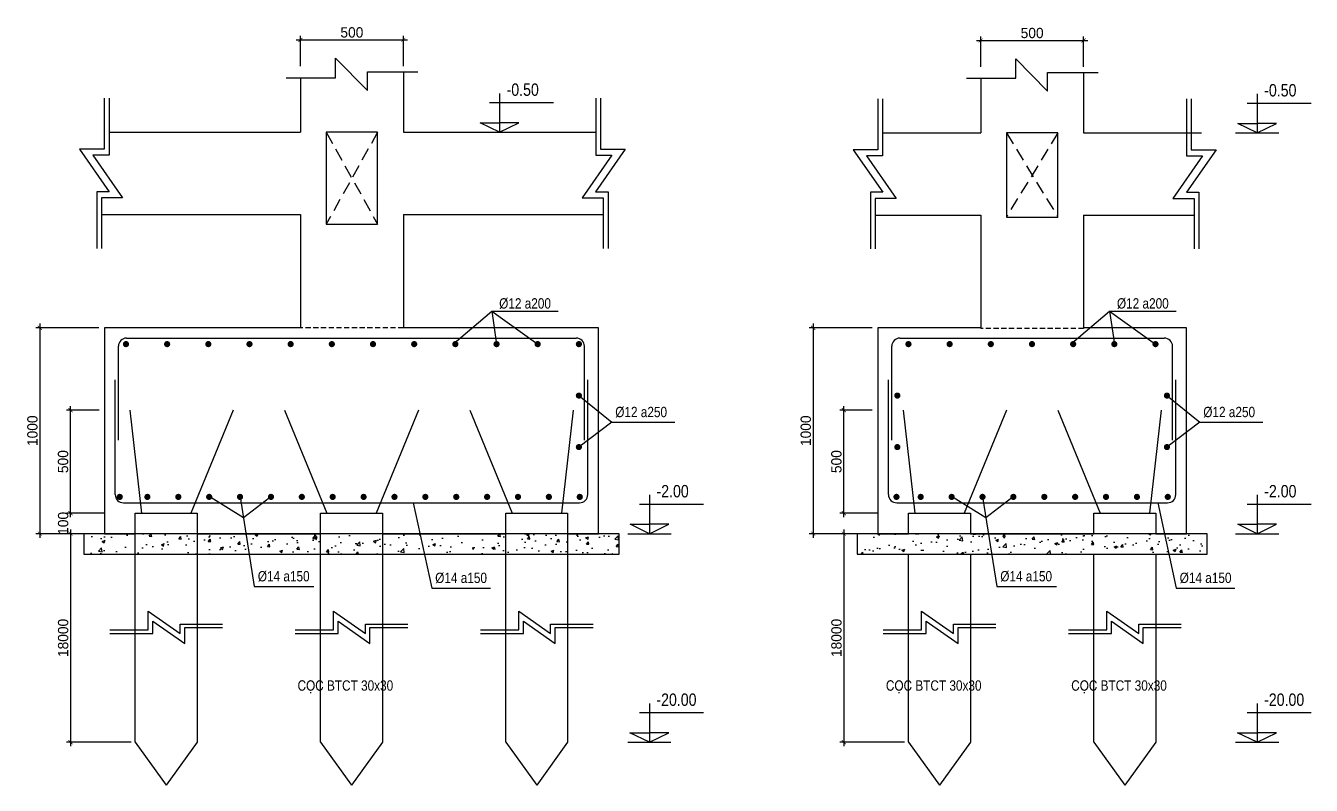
# Model space of a CAD drawing. Extents: x 394 to 18449, y -3793 to 677.
# Drawn here: x 9802 to 10427, y -2109 to -1740 of the extents above; entities that cross this region are included whole.
import ezdxf

# ---------------------------------------------------------------- set-up
doc = ezdxf.new("R2010")
doc.units = 0
doc.header["$MEASUREMENT"] = 0
doc.linetypes.add('CENTER2', pattern=[1.125, 0.75, -0.125, 0.125, -0.125])
doc.linetypes.add('HIDDEN', pattern=[0.375, 0.25, -0.125])
doc.layers.get('0').update_dxf_attribs({"linetype": 'CONTINUOUS'})
doc.layers.get('DEFPOINTS').update_dxf_attribs({"linetype": 'CONTINUOUS'})
for name, color, linetype in [('cot', 8, 'CONTINUOUS'), ('DUT', 7, 'CENTER2'), ('TEXT', 7, 'CONTINUOUS'), ('THEP', 6, 'CONTINUOUS'), ('TUONG', 7, 'CONTINUOUS')]:
    doc.layers.add(name, color=color, linetype=linetype)
doc.styles.add('DIM-NEW', font='VHELVCN.TTF')
doc.styles.add('T2', font='VTIMESN.TTF')
doc.dimstyles.new('TL10', dxfattribs={"dimtxt": 5, "dimasz": 2, "dimexe": 2, "dimexo": 2, "dimgap": 1, "dimtad": 1, "dimdec": 0, "dimlfac": 10, "dimzin": 0, "dimdsep": 46, "dimtxsty": 'T2', "dimblk": 'ARCHTICK', "dimcen": 2.5, "dimdle": 2, "dimclrd": 1, "dimclre": 1, "dimclrt": 2, "dimadec": 0, "dimazin": 0, "dimtfac": 1, "dimtdec": 0, "dimtix": 1, "dimtofl": 0, "dimtmove": 0, "dimatfit": 0, "dimldrblk": 'ARCHTICK', "dimfxl": 0, "dimtolj": 1, "dimtzin": 0, "dimlwd": -1, "dimlwe": -1, "dimarcsym": 0})

# ---------------------------------------------------------------- blocks, each defined once
blk = doc.blocks.new('_ARCHTICK')
at = {"color": 0, "linetype": 'ByBlock', "const_width": 0.15}
blk.add_lwpolyline([(-0.5, -0.5), (0.5, 0.5)], dxfattribs=at)
blk = doc.blocks.new('*D249')
at = {"layer": 'DEFPOINTS', "color": 0}
for p in [(9824.18, -1926.63), (9840.02, -1926.63), (9842.64, -1976.63)]:
    blk.add_point(p, dxfattribs=at)
at = {"layer": 'TUONG', "color": 1}
for p, q in [((9838.02, -1926.63), (9822.18, -1926.63)), ((9824.18, -1978.63), (9824.18, -1924.63)), ((9840.64, -1976.63), (9822.18, -1976.63))]:
    blk.add_line(p, q, dxfattribs=at)
at = {"layer": 'TUONG', "color": 1, "xscale": 2, "yscale": 2, "zscale": 2}
for p, rotation in [((9824.18, -1926.63), 90), ((9824.18, -1976.63), 270)]:
    blk.add_blockref('_ARCHTICK', p, dxfattribs=dict(at, rotation=rotation))
at = {"layer": 'TUONG', "color": 2, "insert": (9820.57, -1951.63), "char_height": 5, "attachment_point": 5, "rotation": 90, "style": 'T2'}
blk.add_mtext('\\A1;500', dxfattribs=at)
blk = doc.blocks.new('*D246')
at = {"layer": 'DEFPOINTS', "color": 0}
for p in [(9839.94, -1886.63), (9809.26, -1986.63), (9839.94, -1986.63)]:
    blk.add_point(p, dxfattribs=at)
at = {"layer": 'TUONG', "color": 1}
for p, q in [((9809.26, -1884.63), (9809.26, -1988.63)), ((9837.94, -1886.63), (9807.26, -1886.63)), ((9837.94, -1986.63), (9807.26, -1986.63))]:
    blk.add_line(p, q, dxfattribs=at)
at = {"layer": 'TUONG', "color": 1, "xscale": 2, "yscale": 2, "zscale": 2}
for p, rotation in [((9809.26, -1886.63), 90), ((9809.26, -1986.63), 270)]:
    blk.add_blockref('_ARCHTICK', p, dxfattribs=dict(at, rotation=rotation))
at = {"layer": 'TUONG', "color": 2, "insert": (9805.7, -1936.63), "char_height": 5, "attachment_point": 5, "rotation": 90, "style": 'T2'}
blk.add_mtext('\\A1;1000', dxfattribs=at)
blk = doc.blocks.new('*D248')
at = {"layer": 'DEFPOINTS', "color": 0}
for p in [(9840.64, -1976.63), (9824.18, -1986.63), (9839.97, -1986.63)]:
    blk.add_point(p, dxfattribs=at)
at = {"layer": 'TUONG', "color": 1}
for p, q in [((9838.64, -1976.63), (9822.18, -1976.63)), ((9824.18, -1976.63), (9824.18, -1974.63)), ((9837.97, -1986.63), (9822.18, -1986.63)), ((9824.18, -1986.63), (9824.18, -1988.63))]:
    blk.add_line(p, q, dxfattribs=at)
at = {"layer": 'TUONG', "color": 1, "xscale": 2, "yscale": 2, "zscale": 2}
for p, rotation in [((9824.18, -1976.63), 270), ((9824.18, -1986.63), 90)]:
    blk.add_blockref('_ARCHTICK', p, dxfattribs=dict(at, rotation=rotation))
at = {"layer": 'TUONG', "color": 2, "insert": (9820.62, -1981.63), "char_height": 5, "attachment_point": 5, "rotation": 90, "style": 'T2'}
blk.add_mtext('\\A1;100', dxfattribs=at)
blk = doc.blocks.new('*D247')
at = {"layer": 'DEFPOINTS', "color": 0}
for p in [(9839.97, -1986.63), (9824.18, -2087.88), (9855.64, -2087.88)]:
    blk.add_point(p, dxfattribs=at)
at = {"layer": 'TUONG', "color": 1}
for p, q in [((9824.18, -1984.63), (9824.18, -2089.88)), ((9837.97, -1986.63), (9822.18, -1986.63)), ((9853.64, -2087.88), (9822.18, -2087.88))]:
    blk.add_line(p, q, dxfattribs=at)
at = {"layer": 'TUONG', "color": 1, "xscale": 2, "yscale": 2, "zscale": 2}
for p, rotation in [((9824.18, -1986.63), 90), ((9824.18, -2087.88), 270)]:
    blk.add_blockref('_ARCHTICK', p, dxfattribs=dict(at, rotation=rotation))
at = {"layer": 'TUONG', "color": 2, "insert": (9820.62, -2037.26), "char_height": 5, "attachment_point": 5, "rotation": 90, "style": 'T2'}
blk.add_mtext('\\A1;18000', dxfattribs=at)
blk = doc.blocks.new('*D250')
at = {"layer": 'DEFPOINTS', "color": 0}
for p in [(9985.84, -1746.82), (9935.84, -1761.61), (9985.84, -1761.61)]:
    blk.add_point(p, dxfattribs=at)
at = {"layer": 'TUONG', "color": 1}
for p, q in [((9933.84, -1746.82), (9987.84, -1746.82)), ((9935.84, -1759.61), (9935.84, -1744.82)), ((9985.84, -1759.61), (9985.84, -1744.82))]:
    blk.add_line(p, q, dxfattribs=at)
at = {"layer": 'TUONG', "color": 1, "xscale": 2, "yscale": 2, "zscale": 2, "rotation": 180}
blk.add_blockref('_ARCHTICK', (9935.84, -1746.82), dxfattribs=at)
at = {"layer": 'TUONG', "color": 1, "xscale": 2, "yscale": 2, "zscale": 2}
blk.add_blockref('_ARCHTICK', (9985.84, -1746.82), dxfattribs=at)
at = {"layer": 'TUONG', "color": 2, "insert": (9960.84, -1743.22), "char_height": 5, "attachment_point": 5, "style": 'T2'}
blk.add_mtext('\\A1;500', dxfattribs=at)
blk = doc.blocks.new('*D280')
at = {"layer": 'DEFPOINTS', "color": 0}
for p in [(10316.26, -1747.11), (10266.26, -1761.9), (10316.26, -1761.9)]:
    blk.add_point(p, dxfattribs=at)
at = {"layer": 'TUONG', "color": 1}
for p, q in [((10264.26, -1747.11), (10318.26, -1747.11)), ((10266.26, -1759.9), (10266.26, -1745.11)), ((10316.26, -1759.9), (10316.26, -1745.11))]:
    blk.add_line(p, q, dxfattribs=at)
at = {"layer": 'TUONG', "color": 1, "xscale": 2, "yscale": 2, "zscale": 2, "rotation": 180}
blk.add_blockref('_ARCHTICK', (10266.26, -1747.11), dxfattribs=at)
at = {"layer": 'TUONG', "color": 1, "xscale": 2, "yscale": 2, "zscale": 2}
blk.add_blockref('_ARCHTICK', (10316.26, -1747.11), dxfattribs=at)
at = {"layer": 'TUONG', "color": 2, "insert": (10291.26, -1743.51), "char_height": 5, "attachment_point": 5, "style": 'T2'}
blk.add_mtext('\\A1;500', dxfattribs=at)
blk = doc.blocks.new('*D282')
at = {"layer": 'DEFPOINTS', "color": 0}
for p in [(10215.56, -1886.63), (10184.88, -1986.63), (10215.56, -1986.63)]:
    blk.add_point(p, dxfattribs=at)
at = {"layer": 'TUONG', "color": 1}
for p, q in [((10184.88, -1884.63), (10184.88, -1988.63)), ((10213.56, -1886.63), (10182.88, -1886.63)), ((10213.56, -1986.63), (10182.88, -1986.63))]:
    blk.add_line(p, q, dxfattribs=at)
at = {"layer": 'TUONG', "color": 1, "xscale": 2, "yscale": 2, "zscale": 2}
for p, rotation in [((10184.88, -1886.63), 90), ((10184.88, -1986.63), 270)]:
    blk.add_blockref('_ARCHTICK', p, dxfattribs=dict(at, rotation=rotation))
at = {"layer": 'TUONG', "color": 2, "insert": (10181.32, -1936.63), "char_height": 5, "attachment_point": 5, "rotation": 90, "style": 'T2'}
blk.add_mtext('\\A1;1000', dxfattribs=at)
blk = doc.blocks.new('*D281')
at = {"layer": 'DEFPOINTS', "color": 0}
for p in [(10199.79, -1926.63), (10215.63, -1926.63), (10218.26, -1976.63)]:
    blk.add_point(p, dxfattribs=at)
at = {"layer": 'TUONG', "color": 1}
for p, q in [((10213.63, -1926.63), (10197.79, -1926.63)), ((10199.79, -1978.63), (10199.79, -1924.63)), ((10216.26, -1976.63), (10197.79, -1976.63))]:
    blk.add_line(p, q, dxfattribs=at)
at = {"layer": 'TUONG', "color": 1, "xscale": 2, "yscale": 2, "zscale": 2}
for p, rotation in [((10199.79, -1926.63), 90), ((10199.79, -1976.63), 270)]:
    blk.add_blockref('_ARCHTICK', p, dxfattribs=dict(at, rotation=rotation))
at = {"layer": 'TUONG', "color": 2, "insert": (10196.19, -1951.63), "char_height": 5, "attachment_point": 5, "rotation": 90, "style": 'T2'}
blk.add_mtext('\\A1;500', dxfattribs=at)
blk = doc.blocks.new('*D283')
at = {"layer": 'DEFPOINTS', "color": 0}
for p in [(10215.58, -1986.63), (10199.79, -2087.88), (10231.26, -2087.88)]:
    blk.add_point(p, dxfattribs=at)
at = {"layer": 'TUONG', "color": 1}
for p, q in [((10199.79, -1984.63), (10199.79, -2089.88)), ((10213.58, -1986.63), (10197.79, -1986.63)), ((10229.26, -2087.88), (10197.79, -2087.88))]:
    blk.add_line(p, q, dxfattribs=at)
at = {"layer": 'TUONG', "color": 1, "xscale": 2, "yscale": 2, "zscale": 2}
for p, rotation in [((10199.79, -1986.63), 90), ((10199.79, -2087.88), 270)]:
    blk.add_blockref('_ARCHTICK', p, dxfattribs=dict(at, rotation=rotation))
at = {"layer": 'TUONG', "color": 2, "insert": (10196.23, -2037.26), "char_height": 5, "attachment_point": 5, "rotation": 90, "style": 'T2'}
blk.add_mtext('\\A1;18000', dxfattribs=at)

msp = doc.modelspace()

# ---------------------------------------------------------------- hatches: boundary and pattern name
at = {"layer": 'TUONG'}
h = msp.add_hatch(dxfattribs=at)
h.set_pattern_fill('AR-CONC', color=9, scale=2, style=0)
h.set_pattern_definition([(50, (844.014, 0), (14.345204, -1.255043), [1.5, -16.5]), (355, (844.014, 0), (-2.775027, 15.043843), [1.2, -13.2]), (100.4514, (845.209, -0.105), (11.570188, 13.78879), [1.274804, -14.022842]), (46.1842, (844.014, 4), (21.34482, -3.31038), [2.25, -24.75]), (96.6356, (845.793, 3.724), (18.693254, 19.482357), [1.912206, -21.03426]), (351.1842, (844.014, 4), (18.69324, 19.48237), [1.8, -19.8]), (21, (846.014, 3), (11.938141, -8.052378), [1.5, -16.5]), (326, (846.014, 3), (4.866307, 14.503), [1.2, -13.2]), (71.4514, (847.009, 2.329), (16.804453, 6.45061), [1.274804, -14.022842]), (37.5, (844.014, 0), (0.243197, 6.657877), [0, -13.04, 0, -13.4, 0, -13.25]), (7.5, (844.014, 0), (5.261391, 7.888234), [0, -7.64, 0, -12.74, 0, -5.05]), (327.5, (839.554, 0), (10.6764487, -0.4510974), [0, -5, 0, -15.6, 0, -20.7]), (317.5, (837.554, 0), (11.663723, 2.0021), [0, -6.5, 0, -10.36, 0, -14.7])])
h.paths.add_polyline_path([(9830.639, -1986.63), (9830.639, -1996.63), (10090.639, -1996.63), (10090.639, -1986.63)])
h = msp.add_hatch(dxfattribs=at)
h.set_pattern_fill('AR-CONC', color=9, scale=2, style=0)
h.set_pattern_definition([(50, (-435.1, 0), (14.345204, -1.255043), [1.5, -16.5]), (355, (-435.1, 0), (-2.775027, 15.043843), [1.2, -13.2]), (100.4514, (-433.905, -0.105), (11.570188, 13.78879), [1.274804, -14.022842]), (46.1842, (-435.1, 4), (21.34482, -3.31038), [2.25, -24.75]), (96.6356, (-433.322, 3.724), (18.693254, 19.482357), [1.912206, -21.03426]), (351.1842, (-435.1, 4), (18.69324, 19.48237), [1.8, -19.8]), (21, (-433.1, 3), (11.938141, -8.052378), [1.5, -16.5]), (326, (-433.1, 3), (4.866307, 14.503), [1.2, -13.2]), (71.4514, (-432.106, 2.329), (16.804453, 6.45061), [1.274804, -14.022842]), (37.5, (-435.1005, 0), (0.243197, 6.657877), [0, -13.04, 0, -13.4, 0, -13.25]), (7.5, (-435.1005, 0), (5.2613907, 7.8882342), [0, -7.64, 0, -12.74, 0, -5.05]), (327.5, (-439.5605, 0), (10.6764487, -0.4510974), [0, -5, 0, -15.6, 0, -20.7]), (317.5, (-441.5605, 0), (11.663723, 2.0021), [0, -6.5, 0, -10.36, 0, -14.7])])
h.paths.add_polyline_path([(10206.256, -1986.63), (10206.256, -1996.63), (10376.256, -1996.63), (10376.256, -1986.63)])

# ---------------------------------------------------------------- linework, layer by layer
at = {"layer": 'cot', "lineweight": -2, "ltscale": 10}
for p, q in [((10010.508, -1894.123), (10028.817, -1878.609)), ((10028.817, -1878.609), (10051.111, -1894.569)), ((10028.817, -1878.609), (10031.111, -1894.569)), ((10028.817, -1878.609), (10061.12, -1878.609)), ((10310.579, -1894.123), (10328.888, -1878.609)), ((10328.888, -1878.609), (10331.182, -1894.569)), ((10328.888, -1878.609), (10351.182, -1894.569)), ((10328.888, -1878.609), (10361.191, -1878.609)), ((10071.111, -1919.569), (10087.071, -1932.501)), ((10356.728, -1919.569), (10372.689, -1932.501)), ((10087.071, -1932.501), (10071.111, -1944.569)), ((10087.071, -1932.501), (10117.709, -1932.501)), ((10372.689, -1932.501), (10356.728, -1944.569)), ((10372.689, -1932.501), (10403.327, -1932.501)), ((9892.276, -1968.856), (9908.135, -1978.832)), ((9906.531, -1968.764), (9913.46, -2012.252)), ((9908.135, -1978.832), (9920.853, -1969.083)), ((9990.65, -1971.63), (9999.618, -2013.037)), ((10252.893, -1968.856), (10268.753, -1978.832)), ((10267.149, -1968.764), (10274.077, -2012.252)), ((10268.753, -1978.832), (10281.47, -1969.083)), ((10352.265, -1971.63), (10361.232, -2013.037)), ((9913.46, -2012.252), (9942.393, -2012.252)), ((9999.618, -2013.037), (10028.143, -2013.037)), ((10274.077, -2012.252), (10303.01, -2012.252)), ((10361.232, -2013.037), (10389.757, -2013.037))]:
    msp.add_line(p, q, dxfattribs=at)
at = {"layer": 'DUT', "linetype": 'HIDDEN', "ltscale": 25}
for p, q in [((9948.344, -1791.63), (9973.344, -1836.366)), ((9973.344, -1791.63), (9948.344, -1836.366)), ((10278.756, -1791.918), (10303.756, -1832.867)), ((10303.756, -1791.918), (10278.756, -1832.867))]:
    msp.add_line(p, q, dxfattribs=at)
at = {"layer": 'DUT', "linetype": 'HIDDEN', "ltscale": 10}
for p, q in [((9985.844, -1886.63), (9935.844, -1886.63)), ((10316.256, -1886.918), (10266.256, -1886.918))]:
    msp.add_line(p, q, dxfattribs=at)
at = {"layer": 'THEP', "ltscale": 10}
for p, q in [((9851.447, -1891.62), (10069.831, -1891.62)), ((10227.064, -1891.62), (10355.448, -1891.62)), ((9847.447, -1941.221), (9847.447, -1895.62)), ((10073.831, -1941.221), (10073.831, -1895.62)), ((10223.064, -1941.221), (10223.064, -1895.62)), ((10359.448, -1941.221), (10359.448, -1895.62)), ((9845.87, -1967.63), (9845.87, -1911.879)), ((10075.407, -1967.63), (10075.407, -1911.879)), ((10221.487, -1967.63), (10221.487, -1911.879)), ((10361.025, -1967.63), (10361.025, -1911.879)), ((9853.016, -1926.63), (9858.639, -1976.63)), ((9903.139, -1926.63), (9882.639, -1976.63)), ((9928.139, -1926.63), (9948.639, -1976.63)), ((9993.139, -1926.63), (9972.639, -1976.63)), ((10018.139, -1926.63), (10038.639, -1976.63)), ((10068.261, -1926.63), (10062.639, -1976.63)), ((10228.633, -1926.63), (10234.256, -1976.63)), ((10278.756, -1926.63), (10258.256, -1976.63)), ((10303.756, -1926.63), (10324.256, -1976.63)), ((10353.879, -1926.63), (10348.256, -1976.63)), ((9849.87, -1971.63), (10071.407, -1971.63)), ((10225.487, -1971.63), (10357.025, -1971.63))]:
    msp.add_line(p, q, dxfattribs=at)
at = {"layer": 'THEP', "const_width": 1.5}
for points in [[(9851.111, -1895.319, 1), (9851.111, -1893.819, 1)], [(9871.111, -1895.319, 1), (9871.111, -1893.819, 1)], [(9891.111, -1895.319, 1), (9891.111, -1893.819, 1)], [(9911.111, -1895.319, 1), (9911.111, -1893.819, 1)], [(9931.111, -1895.319, 1), (9931.111, -1893.819, 1)], [(9951.111, -1895.319, 1), (9951.111, -1893.819, 1)], [(9971.111, -1895.319, 1), (9971.111, -1893.819, 1)], [(9991.111, -1895.319, 1), (9991.111, -1893.819, 1)], [(10011.111, -1895.319, 1), (10011.111, -1893.819, 1)], [(10031.111, -1895.319, 1), (10031.111, -1893.819, 1)], [(10051.111, -1895.319, 1), (10051.111, -1893.819, 1)], [(10071.111, -1895.319, 1), (10071.111, -1893.819, 1)], [(10231.182, -1895.319, 1), (10231.182, -1893.819, 1)], [(10251.182, -1895.319, 1), (10251.182, -1893.819, 1)], [(10271.182, -1895.319, 1), (10271.182, -1893.819, 1)], [(10291.182, -1895.319, 1), (10291.182, -1893.819, 1)], [(10311.182, -1895.319, 1), (10311.182, -1893.819, 1)], [(10331.182, -1895.319, 1), (10331.182, -1893.819, 1)], [(10351.182, -1895.319, 1), (10351.182, -1893.819, 1)], [(10071.111, -1920.319, 1), (10071.111, -1918.819, 1)], [(10225.784, -1920.319, -1), (10225.784, -1918.819, -1)], [(10356.728, -1920.319, 1), (10356.728, -1918.819, 1)], [(10071.111, -1945.319, 1), (10071.111, -1943.819, 1)], [(10225.784, -1945.319, -1), (10225.784, -1943.819, -1)], [(10356.728, -1945.319, 1), (10356.728, -1943.819, 1)], [(9848.098, -1969.514, -1), (9848.098, -1968.014, -1)], [(9861.531, -1969.514, -1), (9861.531, -1968.014, -1)], [(9876.531, -1969.514, -1), (9876.531, -1968.014, -1)], [(9891.531, -1969.514, -1), (9891.531, -1968.014, -1)], [(9906.531, -1969.514, -1), (9906.531, -1968.014, -1)], [(9921.531, -1969.514, -1), (9921.531, -1968.014, -1)], [(9936.531, -1969.514, -1), (9936.531, -1968.014, -1)], [(9951.531, -1969.514, -1), (9951.531, -1968.014, -1)], [(9966.531, -1969.514, -1), (9966.531, -1968.014, -1)], [(9981.531, -1969.514, -1), (9981.531, -1968.014, -1)], [(9996.531, -1969.514, -1), (9996.531, -1968.014, -1)], [(10011.531, -1969.514, -1), (10011.531, -1968.014, -1)], [(10026.531, -1969.514, -1), (10026.531, -1968.014, -1)], [(10041.531, -1969.514, -1), (10041.531, -1968.014, -1)], [(10056.531, -1969.514, -1), (10056.531, -1968.014, -1)], [(10071.531, -1969.514, -1), (10071.531, -1968.014, -1)], [(10225.363, -1969.514, 1), (10225.363, -1968.014, 1)], [(10237.149, -1969.514, -1), (10237.149, -1968.014, -1)], [(10252.149, -1969.514, -1), (10252.149, -1968.014, -1)], [(10267.149, -1969.514, -1), (10267.149, -1968.014, -1)], [(10282.149, -1969.514, -1), (10282.149, -1968.014, -1)], [(10297.149, -1969.514, -1), (10297.149, -1968.014, -1)], [(10312.149, -1969.514, -1), (10312.149, -1968.014, -1)], [(10327.149, -1969.514, -1), (10327.149, -1968.014, -1)], [(10342.149, -1969.514, -1), (10342.149, -1968.014, -1)], [(10357.149, -1969.514, -1), (10357.149, -1968.014, -1)]]:
    msp.add_lwpolyline(points, format="xyb", close=True, dxfattribs=at)
at = {"layer": 'THEP', "ltscale": 10}
for centre, start, end in [((9851.447, -1895.62), 90, 180), ((10069.831, -1895.62), 0, 90), ((10227.064, -1895.62), 90, 180), ((10355.448, -1895.62), 0, 90), ((9849.87, -1967.63), 180, 270), ((10071.407, -1967.63), 270, 360), ((10225.487, -1967.63), 180, 270), ((10357.025, -1967.63), 270, 360)]:
    msp.add_arc(centre, 4, start, end, dxfattribs=at)
at = {"layer": 'TUONG'}
for p, q in [((9935.844, -1765.177), (9935.844, -1791.63)), ((9985.844, -1762.415), (9985.844, -1791.63)), ((10266.256, -1765.466), (10266.256, -1791.918)), ((10316.256, -1762.704), (10316.256, -1791.918)), ((10032.569, -1772.807), (10032.569, -1791.63)), ((10400.562, -1773.096), (10400.562, -1791.918)), ((10027.752, -1777.239), (10058.848, -1777.239)), ((10395.745, -1777.528), (10426.842, -1777.528)), ((9842.899, -1791.63), (9935.844, -1791.63)), ((9985.844, -1791.63), (10079.295, -1791.63)), ((10022.067, -1791.63), (10043.071, -1791.63)), ((10022.067, -1791.63), (10043.071, -1791.63)), ((10023.126, -1787.082), (10032.569, -1787.082)), ((10032.569, -1791.63), (10023.126, -1787.082)), ((10032.569, -1787.082), (10032.569, -1791.63)), ((10042.012, -1787.082), (10032.569, -1787.082)), ((10032.569, -1791.63), (10042.012, -1787.082)), ((10218.651, -1791.918), (10266.256, -1791.918)), ((10316.256, -1791.918), (10366.237, -1791.918)), ((10352.479, -1791.918), (10373.483, -1791.918)), ((10352.479, -1791.918), (10373.483, -1791.918)), ((10390.06, -1791.918), (10411.064, -1791.918)), ((10391.119, -1787.37), (10400.562, -1787.37)), ((10400.562, -1791.918), (10391.119, -1787.37)), ((10400.562, -1787.37), (10400.562, -1791.918)), ((10410.005, -1787.37), (10400.562, -1787.37)), ((10400.562, -1791.918), (10410.005, -1787.37)), ((9839.216, -1831.63), (9935.844, -1831.63)), ((9935.844, -1831.63), (9935.844, -1886.63)), ((9985.844, -1831.63), (9985.844, -1886.63)), ((9985.844, -1831.63), (10082.978, -1831.63)), ((10214.967, -1831.918), (10266.256, -1831.918)), ((10266.256, -1831.918), (10266.256, -1886.918)), ((10316.256, -1831.918), (10316.256, -1886.918)), ((10316.256, -1831.918), (10369.92, -1831.918)), ((10080.639, -1986.63), (10080.639, -1886.63)), ((10366.256, -1986.63), (10366.256, -1886.63)), ((10100.569, -1972.239), (10131.666, -1972.239)), ((10105.386, -1967.807), (10105.386, -1986.63)), ((10395.745, -1972.239), (10426.842, -1972.239)), ((10400.562, -1967.807), (10400.562, -1986.63)), ((10105.386, -1986.63), (10095.943, -1982.082)), ((10095.943, -1982.082), (10105.386, -1982.082)), ((10105.386, -1986.63), (10114.829, -1982.082)), ((10114.829, -1982.082), (10105.386, -1982.082)), ((10105.386, -1982.082), (10105.386, -1986.63)), ((10391.119, -1982.082), (10400.562, -1982.082)), ((10400.562, -1986.63), (10391.119, -1982.082)), ((10400.562, -1982.082), (10400.562, -1986.63)), ((10410.005, -1982.082), (10400.562, -1982.082)), ((10400.562, -1986.63), (10410.005, -1982.082)), ((10094.884, -1986.63), (10115.888, -1986.63)), ((10390.06, -1986.63), (10411.064, -1986.63)), ((10105.342, -2069.062), (10105.342, -2087.884)), ((10400.518, -2069.062), (10400.518, -2087.884)), ((10100.524, -2073.494), (10131.621, -2073.494)), ((10395.701, -2073.494), (10426.797, -2073.494)), ((10095.899, -2083.336), (10105.342, -2083.336)), ((10105.342, -2087.884), (10095.899, -2083.336)), ((10105.342, -2083.336), (10105.342, -2087.884)), ((10114.785, -2083.336), (10105.342, -2083.336)), ((10105.342, -2087.884), (10114.785, -2083.336)), ((10400.518, -2087.884), (10391.075, -2083.336)), ((10391.075, -2083.336), (10400.518, -2083.336)), ((10400.518, -2087.884), (10409.961, -2083.336)), ((10409.961, -2083.336), (10400.518, -2083.336)), ((10400.518, -2083.336), (10400.518, -2087.884)), ((9855.639, -2087.884), (9870.639, -2108.817)), ((9885.639, -2087.884), (9870.639, -2108.817)), ((9945.639, -2087.884), (9960.639, -2108.817)), ((9975.639, -2087.884), (9960.639, -2108.817)), ((10035.639, -2087.884), (10050.639, -2108.817)), ((10065.639, -2087.884), (10050.639, -2108.817)), ((10094.84, -2087.884), (10115.844, -2087.884)), ((10231.256, -2087.884), (10246.256, -2108.817)), ((10261.256, -2087.884), (10246.256, -2108.817)), ((10321.256, -2087.884), (10336.256, -2108.817)), ((10351.256, -2087.884), (10336.256, -2108.817)), ((10390.016, -2087.884), (10411.02, -2087.884))]:
    msp.add_line(p, q, dxfattribs=at)
for points in [[(9928.957, -1765.177), (9952.869, -1765.177), (9952.869, -1755.779), (9968.373, -1771.458), (9968.373, -1762.415), (9992.85, -1762.415)], [(10259.369, -1765.466), (10283.282, -1765.466), (10283.282, -1756.068), (10298.785, -1771.746), (10298.785, -1762.704), (10323.262, -1762.704)], [(9840.606, -1775.182), (9840.606, -1799.89), (9828.559, -1799.89), (9842.973, -1820.561), (9836.923, -1820.561), (9836.923, -1848.068)], [(9842.899, -1775.182), (9842.899, -1802.89), (9835.068, -1802.89), (9849.482, -1823.561), (9839.216, -1823.561), (9839.216, -1848.068)], [(10079.295, -1775.182), (10079.295, -1802.89), (10087.126, -1802.89), (10072.711, -1823.561), (10082.978, -1823.561), (10082.978, -1848.068)], [(10081.588, -1775.182), (10081.588, -1799.89), (10093.635, -1799.89), (10079.221, -1820.561), (10085.271, -1820.561), (10085.271, -1848.068)], [(10216.357, -1775.471), (10216.357, -1800.179), (10204.31, -1800.179), (10218.725, -1820.85), (10212.674, -1820.85), (10212.674, -1848.356)], [(10218.651, -1775.471), (10218.651, -1803.179), (10210.819, -1803.179), (10225.234, -1823.85), (10214.967, -1823.85), (10214.967, -1848.356)], [(10366.237, -1775.471), (10366.237, -1803.179), (10374.068, -1803.179), (10359.654, -1823.85), (10369.92, -1823.85), (10369.92, -1848.356)], [(10368.531, -1775.471), (10368.531, -1800.179), (10380.578, -1800.179), (10366.163, -1820.85), (10372.214, -1820.85), (10372.214, -1848.356)], [(9935.844, -1886.63), (9840.639, -1886.63), (9840.639, -1986.63), (9855.639, -1986.63)], [(10065.639, -1986.63), (10080.639, -1986.63), (10080.639, -1886.63), (9985.844, -1886.63)], [(10266.256, -1886.63), (10216.256, -1886.63), (10216.256, -1986.63), (10231.256, -1986.63)], [(10351.256, -1986.63), (10366.256, -1986.63), (10366.256, -1886.63), (10316.256, -1886.63)], [(9855.639, -2087.884), (9855.639, -1976.63), (9885.639, -1976.63), (9885.639, -2087.884)], [(9945.639, -2087.884), (9945.639, -1976.63), (9975.639, -1976.63), (9975.639, -2087.884)], [(10035.639, -2087.884), (10035.639, -1976.63), (10065.639, -1976.63), (10065.639, -2087.884)], [(10231.256, -1986.63), (10231.256, -1976.63), (10261.256, -1976.63), (10261.256, -1986.63)], [(10321.256, -1986.63), (10321.256, -1976.63), (10351.256, -1976.63), (10351.256, -1986.63)], [(9885.639, -1986.63), (9945.639, -1986.63)], [(9975.639, -1986.63), (10035.639, -1986.63)], [(10261.256, -1986.63), (10321.256, -1986.63)], [(10231.256, -2087.884), (10231.256, -1996.63)], [(10261.256, -1996.63), (10261.256, -2087.884)], [(10321.256, -2087.884), (10321.256, -1996.63)], [(10351.256, -1996.63), (10351.256, -2087.884)], [(9843.352, -2033.31), (9861.882, -2033.31), (9861.882, -2024.275), (9877.386, -2035.086), (9877.386, -2030.548), (9898.016, -2030.548)], [(9843.352, -2035.03), (9864.132, -2035.03), (9864.132, -2029.157), (9879.636, -2039.968), (9879.636, -2032.268), (9898.016, -2032.268)], [(9933.352, -2033.31), (9951.882, -2033.31), (9951.882, -2024.275), (9967.386, -2035.086), (9967.386, -2030.548), (9988.016, -2030.548)], [(9933.352, -2035.03), (9954.132, -2035.03), (9954.132, -2029.157), (9969.636, -2039.968), (9969.636, -2032.268), (9988.016, -2032.268)], [(10023.352, -2033.31), (10041.882, -2033.31), (10041.882, -2024.275), (10057.386, -2035.086), (10057.386, -2030.548), (10078.016, -2030.548)], [(10023.352, -2035.03), (10044.132, -2035.03), (10044.132, -2029.157), (10059.636, -2039.968), (10059.636, -2032.268), (10078.016, -2032.268)], [(10218.969, -2033.31), (10237.5, -2033.31), (10237.5, -2024.275), (10253.003, -2035.086), (10253.003, -2030.548), (10273.633, -2030.548)], [(10218.969, -2035.03), (10239.75, -2035.03), (10239.75, -2029.157), (10255.253, -2039.968), (10255.253, -2032.268), (10273.633, -2032.268)], [(10308.969, -2033.31), (10327.5, -2033.31), (10327.5, -2024.275), (10343.003, -2035.086), (10343.003, -2030.548), (10363.633, -2030.548)], [(10308.969, -2035.03), (10329.75, -2035.03), (10329.75, -2029.157), (10345.253, -2039.968), (10345.253, -2032.268), (10363.633, -2032.268)]]:
    msp.add_lwpolyline(points, dxfattribs=at)
for points in [[(9948.344, -1836.366), (9973.344, -1836.366), (9973.344, -1791.63), (9948.344, -1791.63)], [(10278.756, -1832.867), (10303.756, -1832.867), (10303.756, -1791.918), (10278.756, -1791.918)]]:
    msp.add_lwpolyline(points, close=True, dxfattribs=at)
at = {"layer": 'TUONG', "color": 9}
for points in [[(9830.639, -1996.63), (10090.639, -1996.63), (10090.639, -1986.63), (9830.639, -1986.63)], [(10206.256, -1996.63), (10376.256, -1996.63), (10376.256, -1986.63), (10206.256, -1986.63)]]:
    msp.add_lwpolyline(points, close=True, dxfattribs=at)
at = {"layer": 'TUONG'}
for points in [[(10023.126, -1787.082), (10032.569, -1787.082), (10032.569, -1791.63), (10023.126, -1787.082)], [(10391.119, -1787.37), (10400.562, -1787.37), (10400.562, -1791.918), (10391.119, -1787.37)], [(10095.943, -1982.082), (10105.386, -1982.082), (10105.386, -1986.63), (10095.943, -1982.082)], [(10391.119, -1982.082), (10400.562, -1982.082), (10400.562, -1986.63), (10391.119, -1982.082)], [(10095.899, -2083.336), (10105.342, -2083.336), (10105.342, -2087.884), (10095.899, -2083.336)], [(10391.075, -2083.336), (10400.518, -2083.336), (10400.518, -2087.884), (10391.075, -2083.336)]]:
    msp.add_solid(points, dxfattribs=at)

# ---------------------------------------------------------------- texts
at = {"layer": 'TEXT', "style": 'DIM-NEW'}
for s, p in [('-0.50', (10035.977, -1773.996)), ('-0.50', (10403.97, -1774.284)), ('-2.00', (10108.794, -1968.996)), ('-2.00', (10403.97, -1968.996)), ('-20.00', (10108.75, -2070.251)), ('-20.00', (10403.926, -2070.251))]:
    msp.add_text(s, height=6, dxfattribs=at).set_placement(p)
for s, p in [('%%25412 a200', (10032.374, -1877.291)), ('%%25412 a200', (10332.445, -1877.291)), ('%%25412 a250', (10088.765, -1930.038)), ('%%25412 a250', (10374.382, -1930.038)), ('%%25414 a150', (9915.153, -2009.789)), ('%%25414 a150', (10001.311, -2010.573)), ('%%25414 a150', (10275.771, -2009.789)), ('%%25414 a150', (10362.926, -2010.573)), ('COÏC BTCT 30x30', (9934.487, -2062.862)), ('COÏC BTCT 30x30', (10220.257, -2062.862)), ('COÏC BTCT 30x30', (10310.257, -2062.862))]:
    e = msp.add_text(s, height=5, dxfattribs=at)
    e.set_placement(p)
    e.dxf.unprotected_set("ltscale", 0)

# ---------------------------------------------------------------- dimensions: what is measured, and where the dimension line sits
at = {"layer": 'TUONG'}
for base, p1, p2, picture, middle in [((9985.844, -1746.825), (9935.844, -1761.61), (9985.844, -1761.61), '*D250', (9960.844, -1743.225)), ((10316.256, -1747.114), (10266.256, -1761.899), (10316.256, -1761.899), '*D280', (10291.256, -1743.514))]:
    dim = msp.add_linear_dim(base=base, p1=p1, p2=p2, dimstyle='TL10', dxfattribs=at)
    dim.commit()
    dim.dimension.update_dxf_attribs({"geometry": picture, "text_midpoint": middle})
for base, p1, p2, picture, middle in [((9809.26, -1986.63), (9839.938, -1886.63), (9839.938, -1986.63), '*D246', (9805.701, -1936.63)), ((10184.877, -1986.63), (10215.556, -1886.63), (10215.556, -1986.63), '*D282', (10181.318, -1936.63)), ((9824.175, -1926.63), (9842.639, -1976.63), (9840.016, -1926.63), '*D249', (9820.575, -1951.63)), ((10199.792, -1926.63), (10218.256, -1976.63), (10215.633, -1926.63), '*D281', (10196.192, -1951.63)), ((9824.175, -1986.63), (9840.639, -1976.63), (9839.966, -1986.63), '*D248', (9820.616, -1981.63))]:
    dim = msp.add_linear_dim(base=base, p1=p1, p2=p2, angle=90, dimstyle='TL10', dxfattribs=at)
    dim.commit()
    dim.dimension.update_dxf_attribs({"geometry": picture, "text_midpoint": middle})
for base, p1, p2, picture, middle in [((9824.175, -2087.884), (9839.966, -1986.63), (9855.639, -2087.884), '*D247', (9820.616, -2037.257)), ((10199.792, -2087.884), (10215.583, -1986.63), (10231.256, -2087.884), '*D283', (10196.233, -2037.257))]:
    dim = msp.add_linear_dim(base=base, p1=p1, p2=p2, angle=90, text='18000', dimstyle='TL10', override={"dimtmove": 1}, dxfattribs=at)
    dim.commit()
    dim.dimension.update_dxf_attribs({"geometry": picture, "text_midpoint": middle})

doc.saveas('drawing.dxf')
